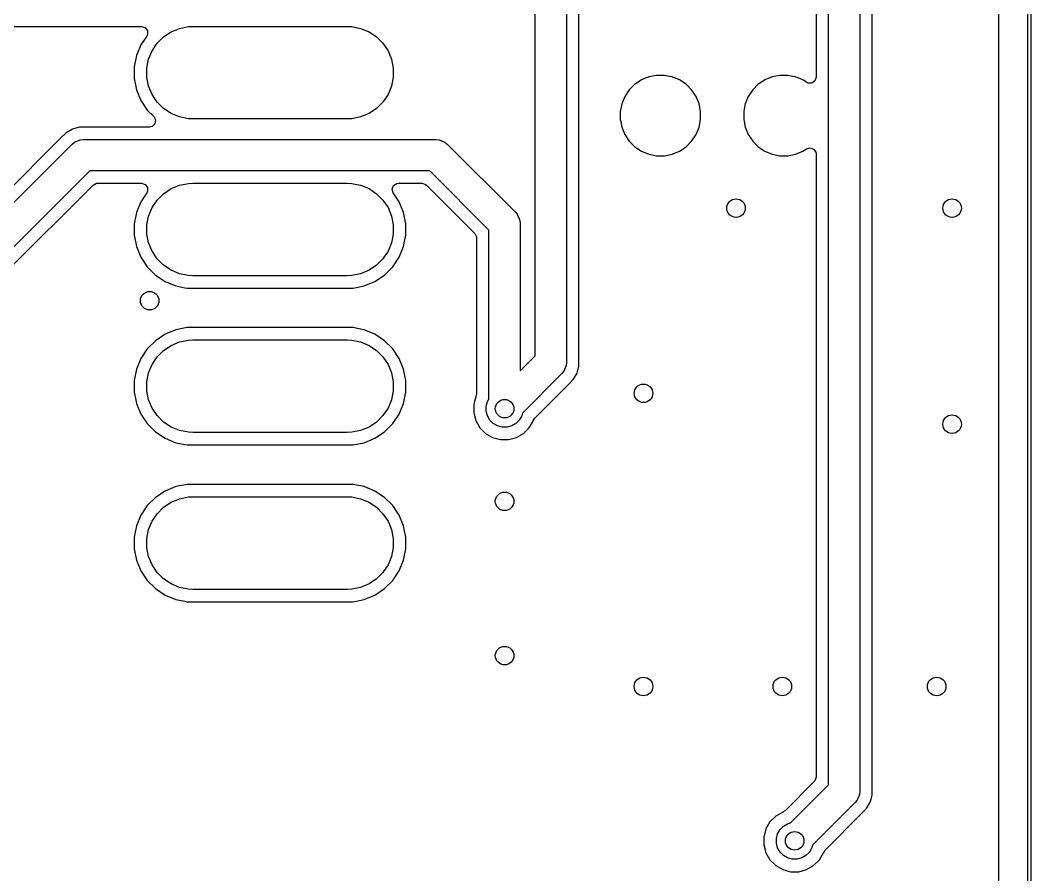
# Model space of a CAD drawing. Header units: inches. Extents: x 0.47 to 2.28, y -2.25 to -0.47.
# Drawn here: x 1.64 to 2.284, y -1.587 to -1.042 of the extents above; entities that cross this region are included whole.
import ezdxf

# ---------------------------------------------------------------- set-up
doc = ezdxf.new("R2010")
doc.units = ezdxf.units.IN
doc.header["$MEASUREMENT"] = 0
doc.layers.add('B.Cu', color=153, linetype='CONTINUOUS', true_color=0x4d7fc4)

msp = doc.modelspace()

# ---------------------------------------------------------------- linework, layer by layer
at = {"layer": 'B.Cu', "linetype": 'CONTINUOUS'}
for p, q in [((2.26376, -0.63002), (2.26376, -2.08652)), ((2.28248, -2.08661), (2.28248, -0.62992)), ((2.28445, -0.62992), (2.28445, -2.08661)), ((1.96835, -1.2557), (1.96835, -0.64391)), ((1.98835, -0.63976), (1.98835, -1.25984)), ((1.99624, -1.09984), (1.99624, -0.91276)), ((2.17535, -1.00394), (2.17535, -1.53346)), ((2.15535, -1.52932), (2.15535, -1.00808)), ((2.18325, -1.53087), (2.18325, -1.00661)), ((2.14746, -1.01298), (2.14746, -1.07788)), ((1.33535, -1.04553), (1.71733, -1.04553)), ((1.71733, -1.04553), (1.71965, -1.04628)), ((1.71965, -1.04628), (1.72108, -1.04826)), ((1.72108, -1.04826), (1.72108, -1.05069)), ((1.73127, -1.05221), (1.73608, -1.049)), ((1.73608, -1.049), (1.74143, -1.04678)), ((1.74143, -1.04678), (1.74711, -1.04565)), ((1.74711, -1.04565), (1.75, -1.04551)), ((1.75, -1.04551), (1.84843, -1.04551)), ((1.84843, -1.04551), (1.85132, -1.04565)), ((1.85132, -1.04565), (1.857, -1.04678)), ((1.857, -1.04678), (1.86234, -1.049)), ((1.86234, -1.049), (1.86716, -1.05221)), ((1.72061, -1.05166), (1.71684, -1.05731)), ((1.72108, -1.05069), (1.72061, -1.05166)), ((1.72396, -1.06112), (1.72717, -1.05631)), ((1.72717, -1.05631), (1.73127, -1.05221)), ((1.86716, -1.05221), (1.87125, -1.05631)), ((1.87125, -1.05631), (1.87447, -1.06112)), ((1.71684, -1.05731), (1.71402, -1.06412)), ((1.72174, -1.06647), (1.72396, -1.06112)), ((1.87447, -1.06112), (1.87668, -1.06647)), ((1.71402, -1.06412), (1.71258, -1.07135)), ((1.71402, -1.06412), (1.71402, -1.06412)), ((1.71402, -1.06412), (1.71402, -1.06412)), ((1.72061, -1.07215), (1.72174, -1.06647)), ((1.87668, -1.06647), (1.87781, -1.07215)), ((1.71258, -1.07135), (1.71258, -1.07873)), ((1.72061, -1.07793), (1.72061, -1.07215)), ((1.87781, -1.07215), (1.87781, -1.07793)), ((1.71258, -1.07873), (1.71362, -1.08394)), ((1.72174, -1.08361), (1.72061, -1.07793)), ((1.87781, -1.07793), (1.87668, -1.08361)), ((2.0319, -1.08247), (2.02834, -1.08604)), ((2.03393, -1.08112), (2.0319, -1.08247)), ((2.0319, -1.08247), (2.0319, -1.08247)), ((2.0361, -1.07967), (2.03393, -1.08112)), ((2.04076, -1.07774), (2.0361, -1.07967)), ((2.04309, -1.07727), (2.04076, -1.07774)), ((2.04076, -1.07774), (2.04076, -1.07774)), ((2.04571, -1.07675), (2.04309, -1.07727)), ((2.05075, -1.07675), (2.04571, -1.07675)), ((2.05403, -1.07741), (2.05075, -1.07675)), ((2.0557, -1.07774), (2.05403, -1.07741)), ((2.06036, -1.07967), (2.0557, -1.07774)), ((2.0557, -1.07774), (2.0557, -1.07774)), ((2.0557, -1.07774), (2.0557, -1.07774)), ((2.06455, -1.08247), (2.06036, -1.07967)), ((2.06812, -1.08604), (2.06455, -1.08247)), ((2.11064, -1.08247), (2.10708, -1.08604)), ((2.11267, -1.08112), (2.11064, -1.08247)), ((2.11064, -1.08247), (2.11064, -1.08247)), ((2.11484, -1.07967), (2.11267, -1.08112)), ((2.1195, -1.07774), (2.11484, -1.07967)), ((2.12183, -1.07727), (2.1195, -1.07774)), ((2.1195, -1.07774), (2.1195, -1.07774)), ((2.12445, -1.07675), (2.12183, -1.07727)), ((2.12949, -1.07675), (2.12445, -1.07675)), ((2.13277, -1.07741), (2.12949, -1.07675)), ((2.13444, -1.07774), (2.13277, -1.07741)), ((2.1391, -1.07967), (2.13444, -1.07774)), ((2.13444, -1.07774), (2.13444, -1.07774)), ((2.13444, -1.07774), (2.13444, -1.07774)), ((2.14133, -1.08116), (2.1391, -1.07967)), ((2.1423, -1.08163), (2.14133, -1.08116)), ((2.14474, -1.08163), (2.1423, -1.08163)), ((2.14671, -1.08019), (2.14474, -1.08163)), ((2.14746, -1.07788), (2.14671, -1.08019)), ((1.71362, -1.08394), (1.71402, -1.08595)), ((1.71402, -1.08595), (1.71684, -1.09276)), ((1.72396, -1.08896), (1.72174, -1.08361)), ((1.72717, -1.09377), (1.72396, -1.08896)), ((1.87447, -1.08896), (1.87125, -1.09377)), ((1.87668, -1.08361), (1.87447, -1.08896)), ((2.02834, -1.08604), (2.02553, -1.09023)), ((2.02834, -1.08604), (2.02834, -1.08604)), ((2.07092, -1.09023), (2.06812, -1.08604)), ((2.10708, -1.08604), (2.10427, -1.09023)), ((2.10708, -1.08604), (2.10708, -1.08604)), ((1.71684, -1.09276), (1.72093, -1.09889)), ((1.73127, -1.09786), (1.72717, -1.09377)), ((1.87125, -1.09377), (1.86716, -1.09786)), ((2.0236, -1.09489), (2.02318, -1.097)), ((2.02553, -1.09023), (2.0236, -1.09489)), ((2.07285, -1.09489), (2.07092, -1.09023)), ((2.07384, -1.09984), (2.07285, -1.09489)), ((2.10234, -1.09489), (2.10192, -1.097)), ((2.10427, -1.09023), (2.10234, -1.09489)), ((1.72093, -1.09889), (1.72093, -1.09889)), ((1.72093, -1.09889), (1.72505, -1.10301)), ((1.73608, -1.10108), (1.73127, -1.09786)), ((1.74143, -1.1033), (1.73608, -1.10108)), ((1.86234, -1.10108), (1.857, -1.1033)), ((1.86716, -1.09786), (1.86234, -1.10108)), ((1.99624, -1.25724), (1.99624, -1.09984)), ((2.02318, -1.097), (2.02262, -1.09984)), ((2.02262, -1.09984), (2.02262, -1.10488)), ((2.07384, -1.10488), (2.07384, -1.09984)), ((2.10192, -1.097), (2.10136, -1.09984)), ((2.10136, -1.09984), (2.10136, -1.10488)), ((1.72578, -1.10759), (1.72405, -1.10931)), ((1.72505, -1.10301), (1.72616, -1.10518)), ((1.72616, -1.10518), (1.72578, -1.10759)), ((1.74711, -1.10442), (1.74143, -1.1033)), ((1.75, -1.10457), (1.74711, -1.10442)), ((1.84843, -1.10457), (1.75, -1.10457)), ((1.85132, -1.10442), (1.84843, -1.10457)), ((1.857, -1.1033), (1.85132, -1.10442)), ((2.02262, -1.10488), (2.02286, -1.10612)), ((2.02286, -1.10612), (2.02358, -1.10974)), ((2.07285, -1.10983), (2.07384, -1.10488)), ((2.10136, -1.10488), (2.1016, -1.10612)), ((2.1016, -1.10612), (2.10232, -1.10974)), ((1.6691, -1.11332), (1.66577, -1.11665)), ((1.67318, -1.11096), (1.6691, -1.11332)), ((1.6691, -1.11332), (1.6691, -1.11332)), ((1.67535, -1.11038), (1.67318, -1.11096)), ((1.67318, -1.11096), (1.67318, -1.11096)), ((1.67774, -1.10974), (1.67535, -1.11038)), ((1.72226, -1.10974), (1.67774, -1.10974)), ((1.72405, -1.10931), (1.72226, -1.10974)), ((2.02358, -1.10974), (2.0236, -1.10983)), ((2.0236, -1.10983), (2.02553, -1.11449)), ((2.02553, -1.11449), (2.02834, -1.11869)), ((2.06812, -1.11869), (2.07092, -1.11449)), ((2.07092, -1.11449), (2.07285, -1.10983)), ((2.10232, -1.10974), (2.10234, -1.10983)), ((2.10234, -1.10983), (2.10427, -1.11449)), ((2.10427, -1.11449), (2.10708, -1.11869)), ((1.61248, -1.1811), (1.67302, -1.12057)), ((1.66577, -1.11665), (1.62849, -1.15393)), ((1.66577, -1.11665), (1.66577, -1.11665)), ((1.66577, -1.11665), (1.66577, -1.11665)), ((1.67302, -1.12057), (1.67454, -1.11932)), ((1.67454, -1.11932), (1.67814, -1.11783)), ((1.67814, -1.11783), (1.68009, -1.11764)), ((1.68009, -1.11764), (1.9052, -1.11764)), ((1.9052, -1.11764), (1.90715, -1.11783)), ((1.90715, -1.11783), (1.91075, -1.11932)), ((1.91075, -1.11932), (1.91075, -1.11932)), ((1.91075, -1.11932), (1.91227, -1.12057)), ((1.91227, -1.12057), (1.95589, -1.16419)), ((2.02834, -1.11869), (2.0319, -1.12225)), ((2.06455, -1.12225), (2.06812, -1.11869)), ((2.10708, -1.11869), (2.11064, -1.12225)), ((2.0319, -1.12225), (2.0361, -1.12506)), ((2.0361, -1.12506), (2.04076, -1.12699)), ((2.04076, -1.12699), (2.04571, -1.12797)), ((2.04571, -1.12797), (2.04571, -1.12797)), ((2.04571, -1.12797), (2.05075, -1.12797)), ((2.05075, -1.12797), (2.0557, -1.12699)), ((2.05075, -1.12797), (2.05075, -1.12797)), ((2.0557, -1.12699), (2.06036, -1.12506)), ((2.06036, -1.12506), (2.06455, -1.12225)), ((2.11064, -1.12225), (2.11484, -1.12506)), ((2.11484, -1.12506), (2.1195, -1.12699)), ((2.1195, -1.12699), (2.12445, -1.12797)), ((2.12445, -1.12797), (2.12445, -1.12797)), ((2.12445, -1.12797), (2.12949, -1.12797)), ((2.12949, -1.12797), (2.13444, -1.12699)), ((2.12949, -1.12797), (2.12949, -1.12797)), ((2.13444, -1.12699), (2.1391, -1.12506)), ((2.1391, -1.12506), (2.14133, -1.12357)), ((2.14133, -1.12357), (2.14367, -1.12291)), ((2.14367, -1.12291), (2.14596, -1.12375)), ((2.14596, -1.12375), (2.14731, -1.12578)), ((2.14731, -1.12578), (2.14746, -1.12685)), ((2.14746, -1.12685), (2.14746, -1.52442)), ((1.68423, -1.13764), (1.6237, -1.19817)), ((1.90105, -1.13764), (1.68423, -1.13764)), ((1.93882, -1.1754), (1.90105, -1.13764)), ((1.63095, -1.20209), (1.68635, -1.14669)), ((1.68635, -1.14669), (1.68852, -1.14558)), ((1.68852, -1.14558), (1.68914, -1.14553)), ((1.68914, -1.14553), (1.71733, -1.14553)), ((1.71733, -1.14553), (1.71965, -1.14628)), ((1.71965, -1.14628), (1.72108, -1.14826)), ((1.73608, -1.149), (1.74143, -1.14678)), ((1.74143, -1.14678), (1.74711, -1.14565)), ((1.74711, -1.14565), (1.75, -1.14551)), ((1.75, -1.14551), (1.84843, -1.14551)), ((1.84843, -1.14551), (1.85132, -1.14565)), ((1.85132, -1.14565), (1.857, -1.14678)), ((1.857, -1.14678), (1.86234, -1.149)), ((1.87715, -1.14932), (1.878, -1.14703)), ((1.878, -1.14703), (1.88002, -1.14568)), ((1.88002, -1.14568), (1.88109, -1.14553)), ((1.88109, -1.14553), (1.89615, -1.14553)), ((1.89615, -1.14553), (1.89847, -1.14628)), ((1.89847, -1.14628), (1.89894, -1.14669)), ((1.89894, -1.14669), (1.92977, -1.17752)), ((1.72061, -1.15166), (1.71684, -1.15731)), ((1.72108, -1.15069), (1.72061, -1.15166)), ((1.72108, -1.14826), (1.72108, -1.15069)), ((1.72717, -1.15631), (1.73127, -1.15221)), ((1.73127, -1.15221), (1.73608, -1.149)), ((1.86234, -1.149), (1.86716, -1.15221)), ((1.86716, -1.15221), (1.87125, -1.15631)), ((1.87781, -1.15166), (1.87715, -1.14932)), ((1.88159, -1.15731), (1.87781, -1.15166)), ((1.71684, -1.15731), (1.71402, -1.16412)), ((1.72396, -1.16112), (1.72717, -1.15631)), ((1.87125, -1.15631), (1.87447, -1.16112)), ((1.88441, -1.16412), (1.88159, -1.15731)), ((1.71402, -1.16412), (1.71258, -1.17135)), ((1.71402, -1.16412), (1.71402, -1.16412)), ((1.71402, -1.16412), (1.71402, -1.16412)), ((1.72061, -1.17215), (1.72174, -1.16647)), ((1.72174, -1.16647), (1.72396, -1.16112)), ((1.87447, -1.16112), (1.87668, -1.16647)), ((1.87668, -1.16647), (1.87781, -1.17215)), ((1.88585, -1.17135), (1.88441, -1.16412)), ((1.95589, -1.16419), (1.95713, -1.1657)), ((1.95713, -1.1657), (1.95713, -1.1657)), ((1.95713, -1.1657), (1.95713, -1.1657)), ((1.95713, -1.1657), (1.95863, -1.16931)), ((1.71258, -1.17135), (1.71258, -1.17873)), ((1.72061, -1.17793), (1.72061, -1.17215)), ((1.87781, -1.17215), (1.87781, -1.17793)), ((1.88585, -1.17873), (1.88585, -1.17135)), ((1.95863, -1.16931), (1.95863, -1.16931)), ((1.95863, -1.16931), (1.95882, -1.17126)), ((1.95882, -1.17126), (1.95882, -1.26523)), ((1.71258, -1.17873), (1.71402, -1.18595)), ((1.72174, -1.18361), (1.72061, -1.17793)), ((1.87781, -1.17793), (1.87668, -1.18361)), ((1.88441, -1.18595), (1.88585, -1.17873)), ((1.92977, -1.17752), (1.93088, -1.17969)), ((1.93882, -1.28327), (1.93882, -1.1754)), ((1.71402, -1.18595), (1.71402, -1.18595)), ((1.71402, -1.18595), (1.71684, -1.19277)), ((1.72396, -1.18896), (1.72174, -1.18361)), ((1.87668, -1.18361), (1.87447, -1.18896)), ((1.88159, -1.19277), (1.88441, -1.18595)), ((1.93088, -1.17969), (1.93093, -1.1803)), ((1.93093, -1.1803), (1.93093, -1.2799)), ((1.72717, -1.19377), (1.72396, -1.18896)), ((1.87447, -1.18896), (1.87125, -1.19377)), ((1.71684, -1.19277), (1.72093, -1.19889)), ((1.72093, -1.19889), (1.72615, -1.20411)), ((1.73127, -1.19786), (1.72717, -1.19377)), ((1.73608, -1.20108), (1.73127, -1.19786)), ((1.86716, -1.19786), (1.86234, -1.20108)), ((1.87125, -1.19377), (1.86716, -1.19786)), ((1.87228, -1.20411), (1.87749, -1.19889)), ((1.87749, -1.19889), (1.88159, -1.19277)), ((1.72615, -1.20411), (1.73227, -1.2082)), ((1.74143, -1.2033), (1.73608, -1.20108)), ((1.74711, -1.20442), (1.74143, -1.2033)), ((1.75, -1.20457), (1.74711, -1.20442)), ((1.84843, -1.20457), (1.75, -1.20457)), ((1.85132, -1.20442), (1.84843, -1.20457)), ((1.857, -1.2033), (1.85132, -1.20442)), ((1.86234, -1.20108), (1.857, -1.2033)), ((1.86615, -1.2082), (1.87228, -1.20411)), ((1.73227, -1.2082), (1.73908, -1.21102)), ((1.73908, -1.21102), (1.74487, -1.21217)), ((1.85332, -1.21222), (1.85934, -1.21102)), ((1.85934, -1.21102), (1.86615, -1.2082)), ((1.74487, -1.21217), (1.74631, -1.21246)), ((1.74631, -1.21246), (1.74631, -1.21246)), ((1.74631, -1.21246), (1.85211, -1.21246)), ((1.85211, -1.21246), (1.85332, -1.21222)), ((1.73075, -1.2429), (1.72615, -1.24597)), ((1.73227, -1.24188), (1.73075, -1.2429)), ((1.73908, -1.23906), (1.73227, -1.24188)), ((1.74631, -1.23762), (1.73908, -1.23906)), ((1.73908, -1.23906), (1.73908, -1.23906)), ((1.73908, -1.23906), (1.73908, -1.23906)), ((1.85211, -1.23762), (1.74631, -1.23762)), ((1.74631, -1.23762), (1.74631, -1.23762)), ((1.85912, -1.23901), (1.85211, -1.23762)), ((1.85211, -1.23762), (1.85211, -1.23762)), ((1.85934, -1.23906), (1.85912, -1.23901)), ((1.86615, -1.24188), (1.85934, -1.23906)), ((1.87228, -1.24597), (1.86615, -1.24188)), ((1.72615, -1.24597), (1.72093, -1.25118)), ((1.73127, -1.25221), (1.73608, -1.249)), ((1.73608, -1.249), (1.74143, -1.24678)), ((1.74143, -1.24678), (1.74711, -1.24565)), ((1.74711, -1.24565), (1.75, -1.24551)), ((1.75, -1.24551), (1.84843, -1.24551)), ((1.84843, -1.24551), (1.85132, -1.24565)), ((1.85132, -1.24565), (1.857, -1.24678)), ((1.857, -1.24678), (1.86234, -1.249)), ((1.86234, -1.249), (1.86716, -1.25221)), ((1.87749, -1.25118), (1.87228, -1.24597)), ((1.72093, -1.25118), (1.71684, -1.25731)), ((1.72093, -1.25118), (1.72093, -1.25118)), ((1.72093, -1.25118), (1.72093, -1.25118)), ((1.72396, -1.26112), (1.72717, -1.25631)), ((1.72717, -1.25631), (1.73127, -1.25221)), ((1.86716, -1.25221), (1.87125, -1.25631)), ((1.87125, -1.25631), (1.87447, -1.26112)), ((1.88159, -1.25731), (1.87749, -1.25118)), ((1.95882, -1.26523), (1.96835, -1.2557)), ((1.71684, -1.25731), (1.71402, -1.26412)), ((1.72174, -1.26647), (1.72396, -1.26112)), ((1.87447, -1.26112), (1.87668, -1.26647)), ((1.88441, -1.26412), (1.88159, -1.25731)), ((1.98815, -1.26179), (1.98666, -1.2654)), ((1.98835, -1.25984), (1.98815, -1.26179)), ((1.99528, -1.26579), (1.99624, -1.2622)), ((1.99624, -1.25725), (1.99624, -1.25724)), ((1.99624, -1.25749), (1.99624, -1.25725)), ((1.99624, -1.2622), (1.99624, -1.25749)), ((1.71402, -1.26412), (1.71258, -1.27135)), ((1.71402, -1.26412), (1.71402, -1.26412)), ((1.71402, -1.26412), (1.71402, -1.26412)), ((1.72061, -1.27215), (1.72174, -1.26647)), ((1.87668, -1.26647), (1.87781, -1.27215)), ((1.88585, -1.27135), (1.88441, -1.26412)), ((1.98542, -1.26691), (1.9602, -1.29213)), ((1.98666, -1.2654), (1.98542, -1.26691)), ((1.99266, -1.27083), (1.99502, -1.26675)), ((1.99502, -1.26675), (1.99528, -1.26579)), ((1.71258, -1.27135), (1.71258, -1.27873)), ((1.72061, -1.27793), (1.72061, -1.27215)), ((1.87781, -1.27215), (1.87781, -1.27793)), ((1.88585, -1.27873), (1.88585, -1.27135)), ((1.96817, -1.29532), (1.98933, -1.27416)), ((1.98933, -1.27416), (1.99266, -1.27083)), ((1.98933, -1.27416), (1.98933, -1.27416)), ((1.71258, -1.27873), (1.71318, -1.28176)), ((1.71318, -1.28176), (1.71402, -1.28595)), ((1.72174, -1.28361), (1.72061, -1.27793)), ((1.87781, -1.27793), (1.87668, -1.28361)), ((1.88441, -1.28595), (1.88585, -1.27873)), ((1.93046, -1.28176), (1.92968, -1.28466)), ((1.93056, -1.28153), (1.93046, -1.28176)), ((1.93093, -1.2799), (1.9305, -1.2815)), ((1.9305, -1.2815), (1.93056, -1.28153)), ((1.71402, -1.28595), (1.71684, -1.29276)), ((1.72396, -1.28896), (1.72174, -1.28361)), ((1.72717, -1.29377), (1.72396, -1.28896)), ((1.87447, -1.28896), (1.87125, -1.29377)), ((1.87668, -1.28361), (1.87447, -1.28896)), ((1.88159, -1.29276), (1.88441, -1.28595)), ((1.92968, -1.28466), (1.92911, -1.28678)), ((1.92911, -1.28678), (1.92911, -1.29196)), ((1.93711, -1.28783), (1.93791, -1.28485)), ((1.93711, -1.29091), (1.93711, -1.28783)), ((1.93791, -1.28485), (1.93882, -1.28327)), ((1.71684, -1.29276), (1.72093, -1.29889)), ((1.73127, -1.29786), (1.72717, -1.29377)), ((1.87125, -1.29377), (1.86716, -1.29786)), ((1.87749, -1.29889), (1.88159, -1.29276)), ((1.92911, -1.29196), (1.92933, -1.29276)), ((1.92933, -1.29276), (1.93046, -1.29698)), ((1.93791, -1.29389), (1.93711, -1.29091)), ((1.93945, -1.29656), (1.93791, -1.29389)), ((1.95973, -1.29389), (1.95819, -1.29656)), ((1.9602, -1.29213), (1.95973, -1.29389)), ((1.96734, -1.29676), (1.96817, -1.29532)), ((1.72093, -1.29889), (1.72615, -1.30411)), ((1.73608, -1.30108), (1.73127, -1.29786)), ((1.74143, -1.3033), (1.73608, -1.30108)), ((1.86234, -1.30108), (1.857, -1.3033)), ((1.86716, -1.29786), (1.86234, -1.30108)), ((1.87228, -1.30411), (1.87749, -1.29889)), ((1.93046, -1.29698), (1.93046, -1.29698)), ((1.93046, -1.29698), (1.93156, -1.29889)), ((1.93156, -1.29889), (1.93305, -1.30147)), ((1.93305, -1.30147), (1.93672, -1.30514)), ((1.94163, -1.29874), (1.93945, -1.29656)), ((1.9443, -1.30028), (1.94163, -1.29874)), ((1.94728, -1.30108), (1.9443, -1.30028)), ((1.95036, -1.30108), (1.94728, -1.30108)), ((1.95334, -1.30028), (1.95036, -1.30108)), ((1.95601, -1.29874), (1.95334, -1.30028)), ((1.95819, -1.29656), (1.95601, -1.29874)), ((1.96092, -1.30514), (1.96459, -1.30147)), ((1.96459, -1.30147), (1.96718, -1.29698)), ((1.96718, -1.29698), (1.96728, -1.29674)), ((1.96718, -1.29698), (1.96718, -1.29698)), ((1.96728, -1.29674), (1.96734, -1.29676)), ((1.72615, -1.30411), (1.73227, -1.3082)), ((1.73227, -1.3082), (1.73908, -1.31102)), ((1.74711, -1.30442), (1.74143, -1.3033)), ((1.75, -1.30457), (1.74711, -1.30442)), ((1.84843, -1.30457), (1.75, -1.30457)), ((1.85132, -1.30442), (1.84843, -1.30457)), ((1.857, -1.3033), (1.85132, -1.30442)), ((1.85934, -1.31102), (1.86615, -1.3082)), ((1.86615, -1.3082), (1.87228, -1.30411)), ((1.93672, -1.30514), (1.93672, -1.30514)), ((1.93672, -1.30514), (1.94121, -1.30773)), ((1.94121, -1.30773), (1.94121, -1.30773)), ((1.94121, -1.30773), (1.94121, -1.30773)), ((1.94121, -1.30773), (1.94622, -1.30907)), ((1.95141, -1.30907), (1.95642, -1.30773)), ((1.95642, -1.30773), (1.96092, -1.30514)), ((1.73908, -1.31102), (1.74487, -1.31217)), ((1.74487, -1.31217), (1.74631, -1.31246)), ((1.74631, -1.31246), (1.74631, -1.31246)), ((1.74631, -1.31246), (1.85211, -1.31246)), ((1.85211, -1.31246), (1.85332, -1.31222)), ((1.85332, -1.31222), (1.85934, -1.31102)), ((1.94622, -1.30907), (1.94622, -1.30907)), ((1.94622, -1.30907), (1.95141, -1.30907)), ((1.95141, -1.30907), (1.95141, -1.30907)), ((1.73908, -1.33906), (1.73227, -1.34188)), ((1.74631, -1.33762), (1.73908, -1.33906)), ((1.73908, -1.33906), (1.73908, -1.33906)), ((1.73908, -1.33906), (1.73908, -1.33906)), ((1.85211, -1.33762), (1.74631, -1.33762)), ((1.74631, -1.33762), (1.74631, -1.33762)), ((1.85934, -1.33906), (1.85211, -1.33762)), ((1.85211, -1.33762), (1.85211, -1.33762)), ((1.86615, -1.34188), (1.85934, -1.33906)), ((1.85934, -1.33906), (1.85934, -1.33906)), ((1.72615, -1.34597), (1.72093, -1.35118)), ((1.73227, -1.34188), (1.72615, -1.34597)), ((1.73608, -1.349), (1.74143, -1.34678)), ((1.74143, -1.34678), (1.74711, -1.34565)), ((1.74711, -1.34565), (1.75, -1.34551)), ((1.75, -1.34551), (1.84843, -1.34551)), ((1.84843, -1.34551), (1.85132, -1.34565)), ((1.85132, -1.34565), (1.857, -1.34678)), ((1.857, -1.34678), (1.86234, -1.349)), ((1.87228, -1.34597), (1.86615, -1.34188)), ((1.87749, -1.35118), (1.87228, -1.34597)), ((1.72093, -1.35118), (1.71684, -1.35731)), ((1.72093, -1.35118), (1.72093, -1.35118)), ((1.72093, -1.35118), (1.72093, -1.35118)), ((1.72717, -1.35631), (1.73127, -1.35221)), ((1.73127, -1.35221), (1.73608, -1.349)), ((1.86234, -1.349), (1.86716, -1.35221)), ((1.86716, -1.35221), (1.87125, -1.35631)), ((1.88159, -1.35731), (1.87749, -1.35118)), ((1.71684, -1.35731), (1.71402, -1.36412)), ((1.72396, -1.36112), (1.72717, -1.35631)), ((1.87125, -1.35631), (1.87447, -1.36112)), ((1.88441, -1.36412), (1.88159, -1.35731)), ((1.71402, -1.36412), (1.71302, -1.36915)), ((1.71402, -1.36412), (1.71402, -1.36412)), ((1.71402, -1.36412), (1.71402, -1.36412)), ((1.72061, -1.37215), (1.72174, -1.36647)), ((1.72174, -1.36647), (1.72396, -1.36112)), ((1.87447, -1.36112), (1.87668, -1.36647)), ((1.87668, -1.36647), (1.87781, -1.37215)), ((1.88507, -1.36747), (1.88441, -1.36412)), ((1.71302, -1.36915), (1.71258, -1.37135)), ((1.71258, -1.37135), (1.71258, -1.37873)), ((1.72061, -1.37793), (1.72061, -1.37215)), ((1.87781, -1.37215), (1.87781, -1.37793)), ((1.88541, -1.36915), (1.88507, -1.36747)), ((1.88585, -1.37135), (1.88541, -1.36915)), ((1.88585, -1.37873), (1.88585, -1.37135)), ((1.71258, -1.37873), (1.71402, -1.38595)), ((1.72174, -1.38361), (1.72061, -1.37793)), ((1.87781, -1.37793), (1.87668, -1.38361)), ((1.88441, -1.38595), (1.88585, -1.37873)), ((1.72396, -1.38896), (1.72174, -1.38361)), ((1.87668, -1.38361), (1.87447, -1.38896)), ((1.71402, -1.38595), (1.71684, -1.39277)), ((1.72717, -1.39377), (1.72396, -1.38896)), ((1.87447, -1.38896), (1.87125, -1.39377)), ((1.88159, -1.39277), (1.88441, -1.38595)), ((1.71684, -1.39277), (1.72093, -1.39889)), ((1.73127, -1.39786), (1.72717, -1.39377)), ((1.73608, -1.40108), (1.73127, -1.39786)), ((1.86716, -1.39786), (1.86234, -1.40108)), ((1.87125, -1.39377), (1.86716, -1.39786)), ((1.87749, -1.39889), (1.88159, -1.39277)), ((1.72093, -1.39889), (1.72615, -1.40411)), ((1.72615, -1.40411), (1.73227, -1.4082)), ((1.74143, -1.4033), (1.73608, -1.40108)), ((1.74711, -1.40442), (1.74143, -1.4033)), ((1.75, -1.40457), (1.74711, -1.40442)), ((1.84843, -1.40457), (1.75, -1.40457)), ((1.85132, -1.40442), (1.84843, -1.40457)), ((1.857, -1.4033), (1.85132, -1.40442)), ((1.86234, -1.40108), (1.857, -1.4033)), ((1.86615, -1.4082), (1.87228, -1.40411)), ((1.87228, -1.40411), (1.87749, -1.39889)), ((1.73227, -1.4082), (1.73908, -1.41102)), ((1.73908, -1.41102), (1.74487, -1.41217)), ((1.85332, -1.41222), (1.85934, -1.41102)), ((1.85934, -1.41102), (1.86615, -1.4082)), ((1.74487, -1.41217), (1.74631, -1.41246)), ((1.74631, -1.41246), (1.74631, -1.41246)), ((1.74631, -1.41246), (1.85211, -1.41246)), ((1.85211, -1.41246), (1.85332, -1.41222)), ((2.14631, -1.52721), (2.1279, -1.54561)), ((2.14671, -1.52674), (2.14631, -1.52721)), ((2.14746, -1.52442), (2.14671, -1.52674)), ((2.1311, -1.55358), (2.15535, -1.52932)), ((2.17535, -1.53346), (2.17516, -1.53542)), ((2.18325, -1.53111), (2.18325, -1.53087)), ((2.18325, -1.53087), (2.18325, -1.53087)), ((2.18325, -1.53582), (2.18325, -1.53111)), ((2.17243, -1.54054), (2.14524, -1.56772)), ((2.17367, -1.53902), (2.17243, -1.54054)), ((2.17516, -1.53542), (2.17367, -1.53902)), ((2.17367, -1.53902), (2.17367, -1.53902)), ((2.17967, -1.54445), (2.18203, -1.54037)), ((2.18203, -1.54037), (2.18255, -1.53844)), ((2.18255, -1.53844), (2.18325, -1.53582)), ((2.12625, -1.5466), (2.12176, -1.54919)), ((2.12649, -1.5465), (2.12625, -1.5466)), ((2.1279, -1.54561), (2.12647, -1.54644)), ((2.12647, -1.54644), (2.12649, -1.5465)), ((2.17634, -1.54778), (2.17967, -1.54445)), ((2.11809, -1.55286), (2.1155, -1.55735)), ((2.12176, -1.54919), (2.11809, -1.55286)), ((2.15321, -1.57091), (2.17634, -1.54778)), ((2.17634, -1.54778), (2.17634, -1.54778)), ((2.1155, -1.55735), (2.11472, -1.56025)), ((2.1155, -1.55735), (2.1155, -1.55735)), ((2.12295, -1.56044), (2.12449, -1.55777)), ((2.12449, -1.55777), (2.12667, -1.55559)), ((2.12667, -1.55559), (2.12934, -1.55405)), ((2.12934, -1.55405), (2.1311, -1.55358)), ((2.11472, -1.56025), (2.11415, -1.56237)), ((2.11415, -1.56237), (2.11415, -1.56755)), ((2.12215, -1.56342), (2.12295, -1.56044)), ((2.12215, -1.5665), (2.12215, -1.56342)), ((2.11415, -1.56755), (2.115, -1.57073)), ((2.115, -1.57073), (2.1155, -1.57257)), ((2.1155, -1.57257), (2.1155, -1.57257)), ((2.1155, -1.57257), (2.11809, -1.57706)), ((2.12295, -1.56948), (2.12215, -1.5665)), ((2.12449, -1.57215), (2.12295, -1.56948)), ((2.12667, -1.57433), (2.12449, -1.57215)), ((2.14323, -1.57215), (2.14105, -1.57433)), ((2.14477, -1.56948), (2.14323, -1.57215)), ((2.14524, -1.56772), (2.14477, -1.56948)), ((2.14963, -1.57706), (2.15222, -1.57257)), ((2.15222, -1.57257), (2.15232, -1.57233)), ((2.15222, -1.57257), (2.15222, -1.57257)), ((2.15232, -1.57233), (2.15238, -1.57235)), ((2.15238, -1.57235), (2.15321, -1.57091)), ((2.11809, -1.57706), (2.11809, -1.57706)), ((2.11809, -1.57706), (2.12176, -1.58073)), ((2.12934, -1.57587), (2.12667, -1.57433)), ((2.13232, -1.57667), (2.12934, -1.57587)), ((2.1354, -1.57667), (2.13232, -1.57667)), ((2.13838, -1.57587), (2.1354, -1.57667)), ((2.14105, -1.57433), (2.13838, -1.57587)), ((2.14596, -1.58073), (2.14963, -1.57706)), ((2.12176, -1.58073), (2.12176, -1.58073)), ((2.12176, -1.58073), (2.12625, -1.58332)), ((2.12625, -1.58332), (2.12625, -1.58332)), ((2.12625, -1.58332), (2.12625, -1.58332)), ((2.12625, -1.58332), (2.13126, -1.58467)), ((2.13126, -1.58467), (2.13126, -1.58467)), ((2.13126, -1.58467), (2.13645, -1.58467)), ((2.13645, -1.58467), (2.14146, -1.58332)), ((2.13645, -1.58467), (2.13645, -1.58467)), ((2.14146, -1.58332), (2.14596, -1.58073))]:
    msp.add_line(p, q, dxfattribs=at)
at = {"layer": 'B.Cu'}
for centre in [(2.09646, -1.16142), (2.23425, -1.16142), (1.72244, -1.22047), (2.0374, -1.27953), (1.94882, -1.28937), (2.23425, -1.29921), (1.94882, -1.34843), (1.94882, -1.44685), (2.0374, -1.46654), (2.12598, -1.46654), (2.22441, -1.46654), (2.13386, -1.56496)]:
    msp.add_circle(centre, 0.00591, dxfattribs=at)

doc.saveas('drawing.dxf')
